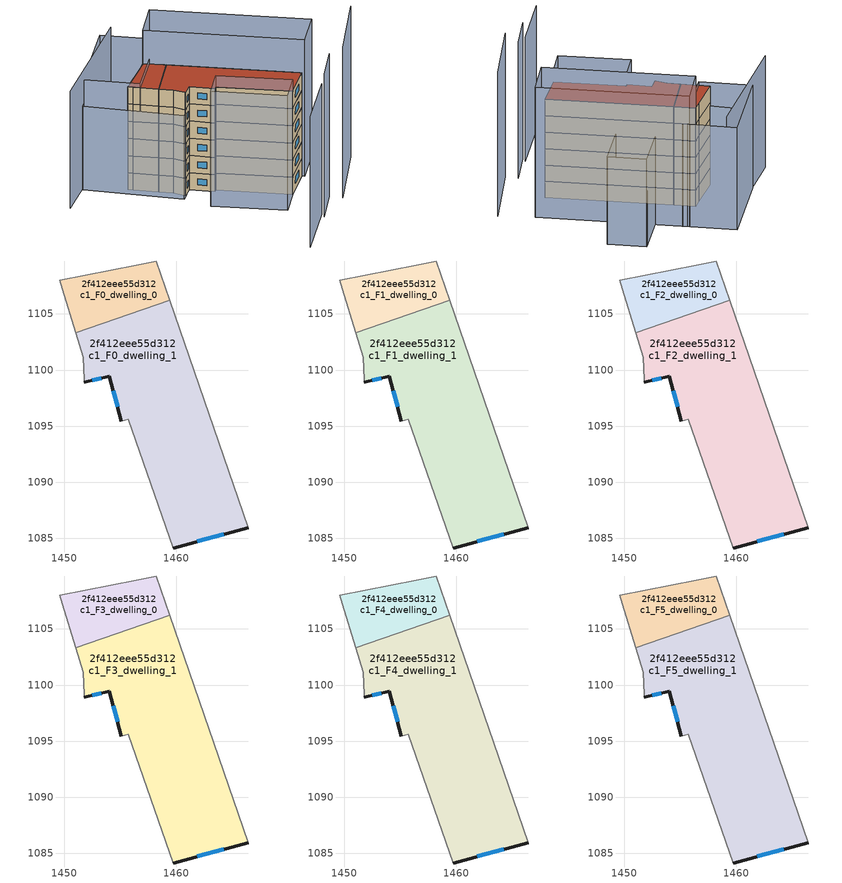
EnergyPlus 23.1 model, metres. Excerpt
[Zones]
2f412eee55d312c1_F0_dwelling_0
 floor ground (EU_floor_Construction): 1458.21,1109.73 1459.42,1106.21 1451.02,1103.32 1449.8,1107.23 1449.6,1108.03 1456.4,1109.33 z0
 wall adiabatic (EU_wall_Construction): 1459.42,1106.21 1458.21,1109.73 1456.4,1109.33 1449.6,1108.03 1449.8,1107.23 1451.02,1103.32 z0:3
 wall to 2f412eee55d312c1_F0_dwelling_1 (EU_wall_Construction): 1451.02,1103.32 1459.42,1106.21 z0:3
2f412eee55d312c1_F0_dwelling_1
 floor ground (EU_floor_Construction): 1459.42,1106.21 1466.41,1085.91 1459.7,1084.11 1455.7,1095.62 1455.1,1095.42 1454,1099.42 1451.8,1098.92 1451.8,1099.12 1451.7,1101.13 1451.02,1103.32 z0
 wall outside (EU_wall_Construction): 1451.8,1098.92 1454,1099.42 1455.1,1095.42 / 1459.7,1084.11 1466.41,1085.91 z0:3
 wall adiabatic (EU_wall_Construction): 1451.02,1103.32 1451.7,1101.13 1451.8,1099.12 1451.8,1098.92 / 1466.41,1085.91 1459.42,1106.21 / 1455.1,1095.42 1455.7,1095.62 1459.7,1084.11 z0:3
 window (EU_Window_Construction): 1454.35,1098.13 1454.74,1096.71 / 1452.51,1099.09 1453.29,1099.26 / 1461.86,1084.69 1464.24,1085.33 z0.97:2.03
2f412eee55d312c1_F1_dwelling_0
 floor to 2f412eee55d312c1_F0_dwelling_0 (EU_floor_Construction): 1458.21,1109.73 1459.42,1106.21 1451.02,1103.32 1449.8,1107.23 1449.6,1108.03 1456.4,1109.33 z3
 wall adiabatic (EU_wall_Construction): 1459.42,1106.21 1458.21,1109.73 1456.4,1109.33 1449.6,1108.03 1449.8,1107.23 1451.02,1103.32 z3:6
 wall to 2f412eee55d312c1_F1_dwelling_1 (EU_wall_Construction): 1451.02,1103.32 1459.42,1106.21 z3:6
2f412eee55d312c1_F1_dwelling_1
 floor to 2f412eee55d312c1_F0_dwelling_1 (EU_floor_Construction): 1459.42,1106.21 1466.4,1085.91 1459.7,1084.11 1455.7,1095.62 1455.1,1095.42 1454,1099.42 1451.8,1098.92 1451.8,1099.12 1451.7,1101.13 1451.02,1103.32 z3
 wall outside (EU_wall_Construction): 1451.8,1098.92 1454,1099.42 1455.1,1095.42 / 1459.7,1084.11 1466.41,1085.91 z3:6
 wall adiabatic (EU_wall_Construction): 1451.02,1103.32 1451.7,1101.13 1451.8,1099.12 1451.8,1098.92 / 1466.41,1085.91 1459.42,1106.21 / 1455.1,1095.42 1455.7,1095.62 1459.7,1084.11 z3:6
 window (EU_Window_Construction): 1454.35,1098.13 1454.74,1096.71 / 1452.51,1099.09 1453.29,1099.26 / 1461.86,1084.69 1464.24,1085.33 z3.97:5.03
2f412eee55d312c1_F2_dwelling_0
 floor to 2f412eee55d312c1_F1_dwelling_0 (EU_floor_Construction): 1458.21,1109.73 1459.42,1106.21 1451.02,1103.32 1449.8,1107.23 1449.6,1108.03 1456.4,1109.33 z6
 wall adiabatic (EU_wall_Construction): 1459.42,1106.21 1458.21,1109.73 1456.4,1109.33 1449.6,1108.03 1449.8,1107.23 1451.02,1103.32 z6:9
 wall to 2f412eee55d312c1_F2_dwelling_1 (EU_wall_Construction): 1451.02,1103.32 1459.42,1106.21 z6:9
2f412eee55d312c1_F2_dwelling_1
 floor to 2f412eee55d312c1_F1_dwelling_1 (EU_floor_Construction): 1459.42,1106.21 1466.4,1085.91 1459.7,1084.11 1455.7,1095.62 1455.1,1095.42 1454,1099.42 1451.8,1098.92 1451.8,1099.12 1451.7,1101.13 1451.02,1103.32 z6
 wall outside (EU_wall_Construction): 1451.8,1098.92 1454,1099.42 1455.1,1095.42 / 1459.7,1084.11 1466.41,1085.91 z6:9
 wall adiabatic (EU_wall_Construction): 1451.02,1103.32 1451.7,1101.13 1451.8,1099.12 1451.8,1098.92 / 1466.41,1085.91 1459.42,1106.21 / 1455.1,1095.42 1455.7,1095.62 1459.7,1084.11 z6:9
 window (EU_Window_Construction): 1454.35,1098.13 1454.74,1096.71 / 1452.51,1099.09 1453.29,1099.26 / 1461.86,1084.69 1464.24,1085.33 z6.97:8.03
2f412eee55d312c1_F3_dwelling_0
 floor to 2f412eee55d312c1_F2_dwelling_0 (EU_floor_Construction): 1458.21,1109.73 1459.42,1106.21 1451.02,1103.32 1449.8,1107.23 1449.6,1108.03 1456.4,1109.33 z9
 wall adiabatic (EU_wall_Construction): 1459.42,1106.21 1458.21,1109.73 1456.4,1109.33 1449.6,1108.03 1449.8,1107.23 1451.02,1103.32 z9:12
 wall to 2f412eee55d312c1_F3_dwelling_1 (EU_wall_Construction): 1451.02,1103.32 1459.42,1106.21 z9:12
2f412eee55d312c1_F3_dwelling_1
 floor to 2f412eee55d312c1_F2_dwelling_1 (EU_floor_Construction): 1459.42,1106.21 1466.4,1085.91 1459.7,1084.11 1455.7,1095.62 1455.1,1095.42 1454,1099.42 1451.8,1098.92 1451.8,1099.12 1451.7,1101.13 1451.02,1103.32 z9
 wall outside (EU_wall_Construction): 1451.8,1098.92 1454,1099.42 1455.1,1095.42 / 1459.7,1084.11 1466.41,1085.91 z9:12
 wall adiabatic (EU_wall_Construction): 1451.02,1103.32 1451.7,1101.13 1451.8,1099.12 1451.8,1098.92 / 1466.41,1085.91 1459.42,1106.21 / 1455.1,1095.42 1455.7,1095.62 1459.7,1084.11 z9:12
 window (EU_Window_Construction): 1454.35,1098.13 1454.74,1096.71 / 1452.51,1099.09 1453.29,1099.26 / 1461.86,1084.69 1464.24,1085.33 z9.97:11.03
2f412eee55d312c1_F4_dwelling_0
 floor to 2f412eee55d312c1_F3_dwelling_0 (EU_floor_Construction): 1458.21,1109.73 1459.42,1106.21 1451.02,1103.32 1449.8,1107.23 1449.6,1108.03 1456.4,1109.33 z12
 wall adiabatic (EU_wall_Construction): 1459.42,1106.21 1458.21,1109.73 1456.4,1109.33 1449.6,1108.03 1449.8,1107.23 1451.02,1103.32 z12:15
 wall to 2f412eee55d312c1_F4_dwelling_1 (EU_wall_Construction): 1451.02,1103.32 1459.42,1106.21 z12:15
2f412eee55d312c1_F4_dwelling_1
 floor to 2f412eee55d312c1_F3_dwelling_1 (EU_floor_Construction): 1459.42,1106.21 1466.4,1085.91 1459.7,1084.11 1455.7,1095.62 1455.1,1095.42 1454,1099.42 1451.8,1098.92 1451.8,1099.12 1451.7,1101.13 1451.02,1103.32 z12
 wall outside (EU_wall_Construction): 1451.8,1098.92 1454,1099.42 1455.1,1095.42 / 1459.7,1084.11 1466.41,1085.91 z12:15
 wall adiabatic (EU_wall_Construction): 1451.02,1103.32 1451.7,1101.13 1451.8,1099.12 1451.8,1098.92 / 1466.41,1085.91 1459.42,1106.21 / 1455.1,1095.42 1455.7,1095.62 1459.7,1084.11 z12:15
 window (EU_Window_Construction): 1454.35,1098.13 1454.74,1096.71 / 1452.51,1099.09 1453.29,1099.26 / 1461.86,1084.69 1464.24,1085.33 z12.97:14.03
2f412eee55d312c1_F5_dwelling_0
 floor to 2f412eee55d312c1_F4_dwelling_0 (EU_floor_Construction): 1458.21,1109.73 1459.42,1106.21 1451.02,1103.32 1449.8,1107.23 1449.6,1108.03 1456.4,1109.33 z15
 wall adiabatic (EU_wall_Construction): 1459.42,1106.21 1458.21,1109.73 1456.4,1109.33 1449.6,1108.03 1449.8,1107.23 1451.02,1103.32 z15:18
 wall to 2f412eee55d312c1_F5_dwelling_1 (EU_wall_Construction): 1451.02,1103.32 1459.42,1106.21 z15:18
 roof outside (EU_roof_Construction): 1459.42,1106.21 1458.21,1109.73 1456.4,1109.33 1449.6,1108.03 1449.8,1107.23 1451.02,1103.32 z18
2f412eee55d312c1_F5_dwelling_1
 floor to 2f412eee55d312c1_F4_dwelling_1 (EU_floor_Construction): 1459.42,1106.21 1466.4,1085.91 1459.7,1084.11 1455.7,1095.62 1455.1,1095.42 1454,1099.42 1451.8,1098.92 1451.8,1099.12 1451.7,1101.13 1451.02,1103.32 z15
 wall outside (EU_wall_Construction): 1451.8,1098.92 1454,1099.42 1455.1,1095.42 / 1459.7,1084.11 1466.41,1085.91 z15:18
 wall adiabatic (EU_wall_Construction): 1451.02,1103.32 1451.7,1101.13 1451.8,1099.12 1451.8,1098.92 / 1466.41,1085.91 1459.42,1106.21 / 1455.1,1095.42 1455.7,1095.62 1459.7,1084.11 z15:18
 window (EU_Window_Construction): 1454.35,1098.13 1454.74,1096.71 / 1452.51,1099.09 1453.29,1099.26 / 1461.86,1084.69 1464.24,1085.33 z15.97:17.03
 roof outside (EU_roof_Construction): 1466.41,1085.91 1459.42,1106.21 1451.02,1103.32 1451.7,1101.13 1451.8,1099.12 1451.8,1098.92 1454,1099.42 1455.1,1095.42 1455.7,1095.62 1459.7,1084.11 z18
shading: 1454.69,1076.01 1461.69,1078.69 z0:24.9; 1443.89,1073.01 1455.41,1076.81 z0:22.7; 1462.2,1076.51 1476.16,1082.19 z0:26.3; 1455.7,1095.63 1459.7,1084.11 / 1459.7,1084.11 1454.19,1082.2 / 1454.19,1082.2 1450.19,1093.72 / 1450.19,1093.72 1455.7,1095.63 z0:20; 1466.58,1085.4 1458.21,1109.73 / 1458.21,1109.73 1465.45,1112.23 / 1465.45,1112.23 1473.83,1087.89 / 1473.83,1087.89 1466.58,1085.4 z0:23.8; 1467.31,1106.83 1475.65,1109.42 / 1475.65,1109.42 1477.62,1103.12 / 1477.62,1103.12 1469.27,1100.52 / 1469.27,1100.52 1467.31,1106.83 z0:16; 1450.6,1098.61 1446.49,1114.48 / 1446.49,1114.48 1448.13,1114.9 / 1448.13,1114.9 1452.24,1099.04 / 1452.24,1099.04 1450.6,1098.61 z0:14.5; 1472.76,1087.57 1469.21,1101.02 z0:18.6; 1447.44,1114.82 1463.06,1119.78 / 1463.06,1119.78 1465.81,1111.13 / 1465.81,1111.13 1450.19,1106.17 / 1450.19,1106.17 1447.44,1114.82 z0:18.7; 1475.02,1109.23 1467.17,1106.65 z0:11.1; 1463.28,1117.94 1439.61,1113.13 z0:20.4
[Building]
EU S2 Campaign: North Axis=0; Terrain=City; Solar Distribution=FullExterior
[Site:Location]
Lyon-Bron: Latitude=45.75; Longitude=5; Time Zone=1; Elevation=198
[SizingPeriod:WeatherFileDays]
AnnualSizingPeriod: Begin Month=1; Begin Day of Month=1; End Month=12; End Day of Month=31; Day of Week for Start Day=Monday; Use Weather File Daylight Saving Period=No; Use Weather File Rain and Snow Indicators=No
[MATERIAL]
EU_InternalMass_Material: Roughness=MediumRough; Thickness=0.1; Conductivity=1; Density=1800; Specific Heat=900; Thermal Absorptance=0.9; Solar Absorptance=0.7; Visible Absorptance=0.7
[MATERIAL:NOMASS] Roughness=MediumRough; Thermal Absorptance=0.9; Solar Absorptance=0.7; Visible Absorptance=0.7
Name | Thermal Resistance
EU_wall_NoMass | 1.1366
EU_roof_NoMass | 1.37278
EU_floor_NoMass | 1.85445
[WINDOWMATERIAL:SIMPLEGLAZINGSYSTEM]
EU_Window_SimpleGlazing: UFactor=2.60161; Solar Heat Gain Coefficient=0.76; Visible Transmittance=0.76
[CONSTRUCTION]
EU_wall_Construction: EU_wall_NoMass
EU_roof_Construction: EU_roof_NoMass
EU_floor_Construction: EU_floor_NoMass
EU_Window_Construction: EU_Window_SimpleGlazing
EU_InternalMass_Construction: EU_InternalMass_Material
[ZONE] Type=1; Multiplier=1; Ceiling Height=autocalculate; Floor Area=autocalculate; Part of Total Floor Area=Yes
Name | Volume
2f412eee55d312c1_F0_dwelling_0 | 113.686
2f412eee55d312c1_F1_dwelling_0; 2f412eee55d312c1_F2_dwelling_0; 2f412eee55d312c1_F3_dwelling_0; 2f412eee55d312c1_F4_dwelling_0; 2f412eee55d312c1_F5_dwelling_0 | 113.687
2f412eee55d312c1_F0_dwelling_1; 2f412eee55d312c1_F1_dwelling_1; 2f412eee55d312c1_F2_dwelling_1; 2f412eee55d312c1_F3_dwelling_1; 2f412eee55d312c1_F4_dwelling_1; 2f412eee55d312c1_F5_dwelling_1 | 478.165
[INTERNALMASS] Construction=EU_InternalMass_Construction
Name | Zone or ZoneList | Surface Area
2f412eee55d312c1_F0_dwelling_0_EU_InternalMass | 2f412eee55d312c1_F0_dwelling_0 | 37.8954
2f412eee55d312c1_F0_dwelling_1_EU_InternalMass | 2f412eee55d312c1_F0_dwelling_1 | 159.389
2f412eee55d312c1_F1_dwelling_0_EU_InternalMass | 2f412eee55d312c1_F1_dwelling_0 | 37.8954
2f412eee55d312c1_F1_dwelling_1_EU_InternalMass | 2f412eee55d312c1_F1_dwelling_1 | 159.389
2f412eee55d312c1_F2_dwelling_0_EU_InternalMass | 2f412eee55d312c1_F2_dwelling_0 | 37.8954
2f412eee55d312c1_F2_dwelling_1_EU_InternalMass | 2f412eee55d312c1_F2_dwelling_1 | 159.389
2f412eee55d312c1_F3_dwelling_0_EU_InternalMass | 2f412eee55d312c1_F3_dwelling_0 | 37.8954
2f412eee55d312c1_F3_dwelling_1_EU_InternalMass | 2f412eee55d312c1_F3_dwelling_1 | 159.389
2f412eee55d312c1_F4_dwelling_0_EU_InternalMass | 2f412eee55d312c1_F4_dwelling_0 | 37.8954
2f412eee55d312c1_F4_dwelling_1_EU_InternalMass | 2f412eee55d312c1_F4_dwelling_1 | 159.389
2f412eee55d312c1_F5_dwelling_0_EU_InternalMass | 2f412eee55d312c1_F5_dwelling_0 | 37.8954
2f412eee55d312c1_F5_dwelling_1_EU_InternalMass | 2f412eee55d312c1_F5_dwelling_1 | 159.389
[OTHEREQUIPMENT] Fuel Type=Electricity; Design Level Calculation Method=Watts/Area; Power per Zone Floor Area=1; Fraction Latent=0; Fraction Radiant=0; Fraction Lost=0; Carbon Dioxide Generation Rate=0; EndUse Subcategory=EU_Step8_InternalGains
Name | Zone or ZoneList or Space or SpaceList | Schedule
EU_Step8_InternalGain_2f412eee55d312c1_F0_dwelling_0_f000 | 2f412eee55d312c1_F0_dwelling_0 | EU_Step8_GainSchedule_2f412eee55d312c1_F0_dwelling_0_f000
EU_Step8_InternalGain_2f412eee55d312c1_F0_dwelling_1_f000 | 2f412eee55d312c1_F0_dwelling_1 | EU_Step8_GainSchedule_2f412eee55d312c1_F0_dwelling_1_f000
EU_Step8_InternalGain_2f412eee55d312c1_F1_dwelling_0_f000 | 2f412eee55d312c1_F1_dwelling_0 | EU_Step8_GainSchedule_2f412eee55d312c1_F1_dwelling_0_f000
EU_Step8_InternalGain_2f412eee55d312c1_F1_dwelling_1_f000 | 2f412eee55d312c1_F1_dwelling_1 | EU_Step8_GainSchedule_2f412eee55d312c1_F1_dwelling_1_f000
EU_Step8_InternalGain_2f412eee55d312c1_F2_dwelling_0_f000 | 2f412eee55d312c1_F2_dwelling_0 | EU_Step8_GainSchedule_2f412eee55d312c1_F2_dwelling_0_f000
EU_Step8_InternalGain_2f412eee55d312c1_F2_dwelling_1_f000 | 2f412eee55d312c1_F2_dwelling_1 | EU_Step8_GainSchedule_2f412eee55d312c1_F2_dwelling_1_f000
EU_Step8_InternalGain_2f412eee55d312c1_F3_dwelling_0_f000 | 2f412eee55d312c1_F3_dwelling_0 | EU_Step8_GainSchedule_2f412eee55d312c1_F3_dwelling_0_f000
EU_Step8_InternalGain_2f412eee55d312c1_F3_dwelling_1_f000 | 2f412eee55d312c1_F3_dwelling_1 | EU_Step8_GainSchedule_2f412eee55d312c1_F3_dwelling_1_f000
EU_Step8_InternalGain_2f412eee55d312c1_F4_dwelling_0_f000 | 2f412eee55d312c1_F4_dwelling_0 | EU_Step8_GainSchedule_2f412eee55d312c1_F4_dwelling_0_f000
EU_Step8_InternalGain_2f412eee55d312c1_F4_dwelling_1_f000 | 2f412eee55d312c1_F4_dwelling_1 | EU_Step8_GainSchedule_2f412eee55d312c1_F4_dwelling_1_f000
EU_Step8_InternalGain_2f412eee55d312c1_F5_dwelling_0_f000 | 2f412eee55d312c1_F5_dwelling_0 | EU_Step8_GainSchedule_2f412eee55d312c1_F5_dwelling_0_f000
EU_Step8_InternalGain_2f412eee55d312c1_F5_dwelling_1_f000 | 2f412eee55d312c1_F5_dwelling_1 | EU_Step8_GainSchedule_2f412eee55d312c1_F5_dwelling_1_f000
[ZONEVENTILATION:DESIGNFLOWRATE] Schedule=EU_AlwaysOn; Design Flow Rate Calculation Method=AirChanges/Hour; Air Changes per Hour=0.473019; Ventilation Type=Natural; Fan Pressure Rise=0; Fan Total Efficiency=1; Constant Term Coefficient=1; Temperature Term Coefficient=0; Velocity Term Coefficient=0; Velocity Squared Term Coefficient=0; Minimum Indoor Temperature=-100; Maximum Indoor Temperature=100; Delta Temperature=-100; Minimum Outdoor Temperature=-100; Maximum Outdoor Temperature=100; Maximum Wind Speed=40
Name | Zone or ZoneList or Space or SpaceList
EU_ConstantAir_2f412eee55d312c1_F0_dwelling_0 | 2f412eee55d312c1_F0_dwelling_0
EU_ConstantAir_2f412eee55d312c1_F0_dwelling_1 | 2f412eee55d312c1_F0_dwelling_1
EU_ConstantAir_2f412eee55d312c1_F1_dwelling_0 | 2f412eee55d312c1_F1_dwelling_0
EU_ConstantAir_2f412eee55d312c1_F1_dwelling_1 | 2f412eee55d312c1_F1_dwelling_1
EU_ConstantAir_2f412eee55d312c1_F2_dwelling_0 | 2f412eee55d312c1_F2_dwelling_0
EU_ConstantAir_2f412eee55d312c1_F2_dwelling_1 | 2f412eee55d312c1_F2_dwelling_1
EU_ConstantAir_2f412eee55d312c1_F3_dwelling_0 | 2f412eee55d312c1_F3_dwelling_0
EU_ConstantAir_2f412eee55d312c1_F3_dwelling_1 | 2f412eee55d312c1_F3_dwelling_1
EU_ConstantAir_2f412eee55d312c1_F4_dwelling_0 | 2f412eee55d312c1_F4_dwelling_0
EU_ConstantAir_2f412eee55d312c1_F4_dwelling_1 | 2f412eee55d312c1_F4_dwelling_1
EU_ConstantAir_2f412eee55d312c1_F5_dwelling_0 | 2f412eee55d312c1_F5_dwelling_0
EU_ConstantAir_2f412eee55d312c1_F5_dwelling_1 | 2f412eee55d312c1_F5_dwelling_1
[HVACTEMPLATE:THERMOSTAT] Constant Heating Setpoint=20; Constant Cooling Setpoint=50
EU_HeatOnly_2f412eee55d312c1_F0_dwelling_0; EU_HeatOnly_2f412eee55d312c1_F0_dwelling_1; EU_HeatOnly_2f412eee55d312c1_F1_dwelling_0; EU_HeatOnly_2f412eee55d312c1_F1_dwelling_1; EU_HeatOnly_2f412eee55d312c1_F2_dwelling_0; EU_HeatOnly_2f412eee55d312c1_F2_dwelling_1; EU_HeatOnly_2f412eee55d312c1_F3_dwelling_0; EU_HeatOnly_2f412eee55d312c1_F3_dwelling_1; EU_HeatOnly_2f412eee55d312c1_F4_dwelling_0; EU_HeatOnly_2f412eee55d312c1_F4_dwelling_1; EU_HeatOnly_2f412eee55d312c1_F5_dwelling_0; EU_HeatOnly_2f412eee55d312c1_F5_dwelling_1
[HVACTEMPLATE:ZONE:IDEALLOADSAIRSYSTEM] System Availability Schedule=EU_AlwaysOn; Maximum Heating Supply Air Temperature=50; Minimum Cooling Supply Air Temperature=13; Maximum Heating Supply Air Humidity Ratio=0.0156; Minimum Cooling Supply Air Humidity Ratio=0.0077; Heating Limit=NoLimit; Cooling Limit=NoLimit; Heating Availability Schedule=EU_AlwaysOn; Cooling Availability Schedule=EU_CoolingOff; Dehumidification Control Type=ConstantSensibleHeatRatio; Cooling Sensible Heat Ratio=0.7; Dehumidification Setpoint=60; Humidification Control Type=None; Humidification Setpoint=30; Outdoor Air Method=None; Outdoor Air Flow Rate per Person=0.00944; Outdoor Air Flow Rate per Zone Floor Area=0; Outdoor Air Flow Rate per Zone=0; Demand Controlled Ventilation Type=None; Outdoor Air Economizer Type=NoEconomizer; Heat Recovery Type=None; Sensible Heat Recovery Effectiveness=0.7; Latent Heat Recovery Effectiveness=0.65
Name | Template Thermostat
2f412eee55d312c1_F0_dwelling_0 | EU_HeatOnly_2f412eee55d312c1_F0_dwelling_0
2f412eee55d312c1_F0_dwelling_1 | EU_HeatOnly_2f412eee55d312c1_F0_dwelling_1
2f412eee55d312c1_F1_dwelling_0 | EU_HeatOnly_2f412eee55d312c1_F1_dwelling_0
2f412eee55d312c1_F1_dwelling_1 | EU_HeatOnly_2f412eee55d312c1_F1_dwelling_1
2f412eee55d312c1_F2_dwelling_0 | EU_HeatOnly_2f412eee55d312c1_F2_dwelling_0
2f412eee55d312c1_F2_dwelling_1 | EU_HeatOnly_2f412eee55d312c1_F2_dwelling_1
2f412eee55d312c1_F3_dwelling_0 | EU_HeatOnly_2f412eee55d312c1_F3_dwelling_0
2f412eee55d312c1_F3_dwelling_1 | EU_HeatOnly_2f412eee55d312c1_F3_dwelling_1
2f412eee55d312c1_F4_dwelling_0 | EU_HeatOnly_2f412eee55d312c1_F4_dwelling_0
2f412eee55d312c1_F4_dwelling_1 | EU_HeatOnly_2f412eee55d312c1_F4_dwelling_1
2f412eee55d312c1_F5_dwelling_0 | EU_HeatOnly_2f412eee55d312c1_F5_dwelling_0
2f412eee55d312c1_F5_dwelling_1 | EU_HeatOnly_2f412eee55d312c1_F5_dwelling_1
[SIZING:ZONE] Zone Cooling Design Supply Air Temperature Input Method=SupplyAirTemperature; Zone Cooling Design Supply Air Temperature=13; Zone Heating Design Supply Air Temperature Input Method=SupplyAirTemperature; Zone Heating Design Supply Air Temperature=50; Zone Cooling Design Supply Air Humidity Ratio=0.008; Zone Heating Design Supply Air Humidity Ratio=0.008; Cooling Design Air Flow Method=DesignDay; Cooling Design Air Flow Rate=0; Cooling Minimum Air Flow per Zone Floor Area=0.000762; Cooling Minimum Air Flow=0; Cooling Minimum Air Flow Fraction=0.2; Heating Design Air Flow Method=DesignDay; Heating Design Air Flow Rate=0; Heating Maximum Air Flow per Zone Floor Area=0.002032; Heating Maximum Air Flow=0.141576; Heating Maximum Air Flow Fraction=0.3; Account for Dedicated Outdoor Air System=No; Dedicated Outdoor Air System Control Strategy=NeutralSupplyAir; Dedicated Outdoor Air Low Setpoint Temperature for Design=autosize; Dedicated Outdoor Air High Setpoint Temperature for Design=autosize; Zone Load Sizing Method=Sensible Load Only No Latent Load; Zone Latent Cooling Design Supply Air Humidity Ratio Input Method=HumidityRatioDifference; Zone Cooling Design Supply Air Humidity Ratio Difference=0.005; Zone Latent Heating Design Supply Air Humidity Ratio Input Method=HumidityRatioDifference; Zone Humidification Design Supply Air Humidity Ratio Difference=0.005
2f412eee55d312c1_F0_dwelling_0; 2f412eee55d312c1_F0_dwelling_1; 2f412eee55d312c1_F1_dwelling_0; 2f412eee55d312c1_F1_dwelling_1; 2f412eee55d312c1_F2_dwelling_0; 2f412eee55d312c1_F2_dwelling_1; 2f412eee55d312c1_F3_dwelling_0; 2f412eee55d312c1_F3_dwelling_1; 2f412eee55d312c1_F4_dwelling_0; 2f412eee55d312c1_F4_dwelling_1; 2f412eee55d312c1_F5_dwelling_0; 2f412eee55d312c1_F5_dwelling_1
[SCHEDULE:CONSTANT]
Name | Hourly Value
EU_AlwaysOn | 1
EU_CoolingOff | 0
[SCHEDULE:FILE] Column Number=1; Rows to Skip at Top=0; Number of Hours of Data=8760; Column Separator=Comma; Interpolate to Timestep=No; Minutes per Item=60; Adjust Schedule for Daylight Savings=Yes
Name | File
EU_Step8_GainSchedule_2f412eee55d312c1_F0_dwelling_0_f000 | ../../schedules/2f412eee55d312c1/2f412eee55d312c1_F0_dwelling_0_f000_gain.csv
EU_Step8_GainSchedule_2f412eee55d312c1_F0_dwelling_1_f000 | ../../schedules/2f412eee55d312c1/2f412eee55d312c1_F0_dwelling_1_f000_gain.csv
EU_Step8_GainSchedule_2f412eee55d312c1_F1_dwelling_0_f000 | ../../schedules/2f412eee55d312c1/2f412eee55d312c1_F1_dwelling_0_f000_gain.csv
EU_Step8_GainSchedule_2f412eee55d312c1_F1_dwelling_1_f000 | ../../schedules/2f412eee55d312c1/2f412eee55d312c1_F1_dwelling_1_f000_gain.csv
EU_Step8_GainSchedule_2f412eee55d312c1_F2_dwelling_0_f000 | ../../schedules/2f412eee55d312c1/2f412eee55d312c1_F2_dwelling_0_f000_gain.csv
EU_Step8_GainSchedule_2f412eee55d312c1_F2_dwelling_1_f000 | ../../schedules/2f412eee55d312c1/2f412eee55d312c1_F2_dwelling_1_f000_gain.csv
EU_Step8_GainSchedule_2f412eee55d312c1_F3_dwelling_0_f000 | ../../schedules/2f412eee55d312c1/2f412eee55d312c1_F3_dwelling_0_f000_gain.csv
EU_Step8_GainSchedule_2f412eee55d312c1_F3_dwelling_1_f000 | ../../schedules/2f412eee55d312c1/2f412eee55d312c1_F3_dwelling_1_f000_gain.csv
EU_Step8_GainSchedule_2f412eee55d312c1_F4_dwelling_0_f000 | ../../schedules/2f412eee55d312c1/2f412eee55d312c1_F4_dwelling_0_f000_gain.csv
EU_Step8_GainSchedule_2f412eee55d312c1_F4_dwelling_1_f000 | ../../schedules/2f412eee55d312c1/2f412eee55d312c1_F4_dwelling_1_f000_gain.csv
EU_Step8_GainSchedule_2f412eee55d312c1_F5_dwelling_0_f000 | ../../schedules/2f412eee55d312c1/2f412eee55d312c1_F5_dwelling_0_f000_gain.csv
EU_Step8_GainSchedule_2f412eee55d312c1_F5_dwelling_1_f000 | ../../schedules/2f412eee55d312c1/2f412eee55d312c1_F5_dwelling_1_f000_gain.csv
